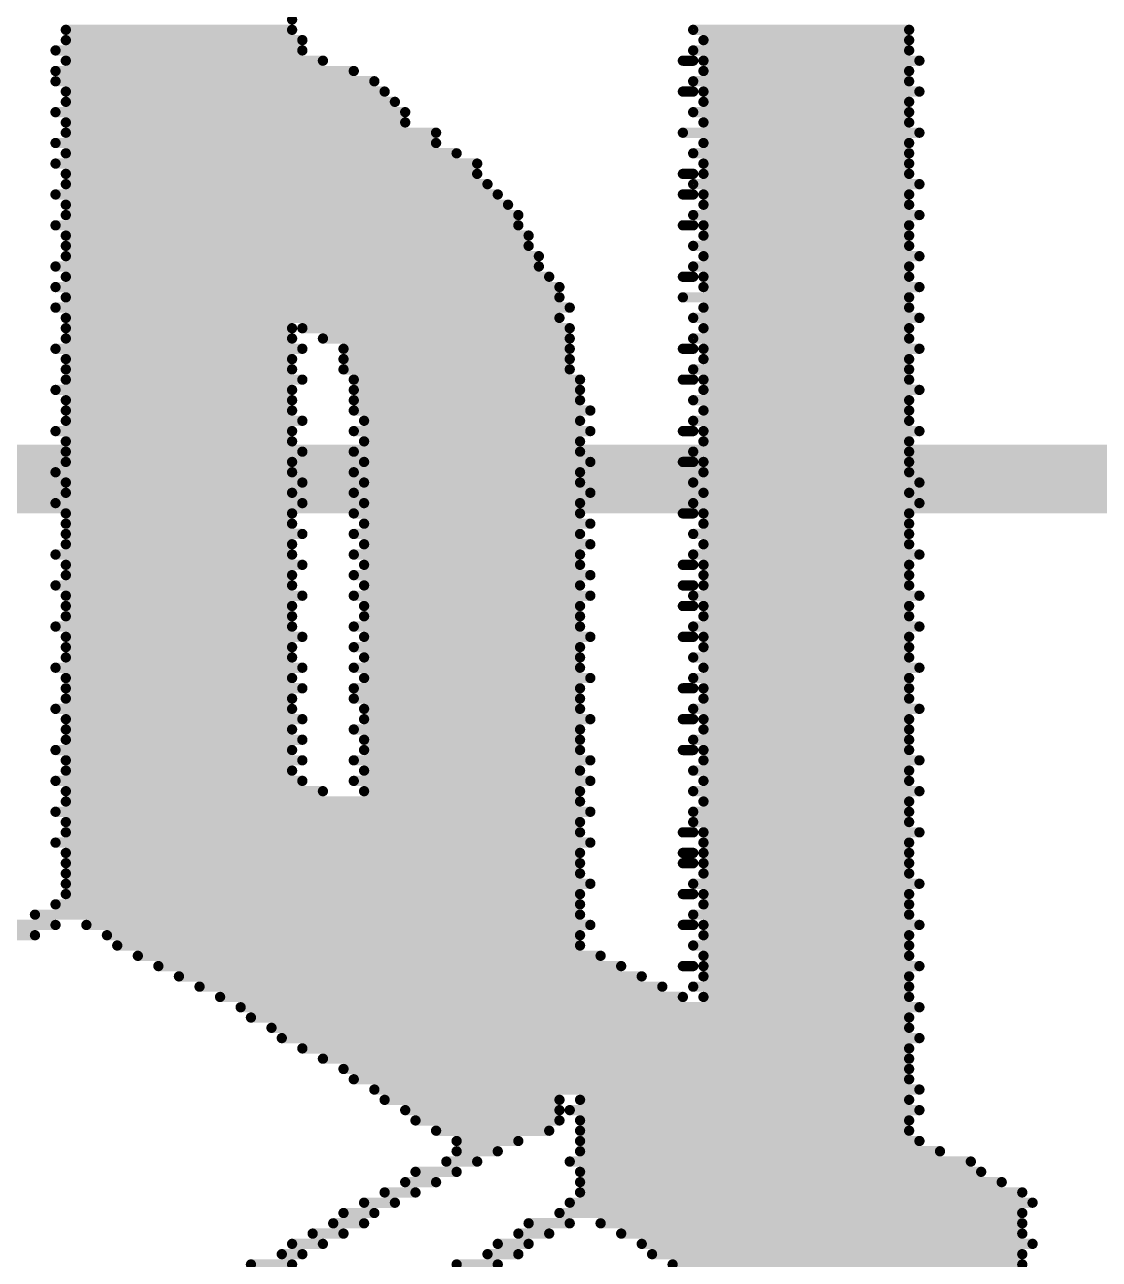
# Model space of a CAD drawing. Header units: millimetres. Extents: x 84.4 to 173.9, y 144 to 177.
# Drawn here: x 143.881 to 147.862, y 156.127 to 160.699 of the extents above; entities that cross this region are included whole.
import ezdxf

# ---------------------------------------------------------------- set-up
doc = ezdxf.new("R2010")
doc.units = ezdxf.units.MM
doc.layers.add('BottomLayer', color=5, linetype='Continuous')
doc.layers.add('BottomOverlay', color=54, linetype='Continuous')

msp = doc.modelspace()

# ---------------------------------------------------------------- linework, layer by layer
at = {"layer": 'BottomLayer', "const_width": 0.254}
msp.add_lwpolyline([(141.3538, 159.0162), (150.828, 159.0162)], dxfattribs=at)
at = {"layer": 'BottomOverlay', "const_width": 0.0191}
for points in [[(144.8622, 160.718, 1), (144.8812, 160.718, 1)], [(144.024, 160.6799, 1), (144.043, 160.6799, 1)], [(144.024, 160.6418, 1), (144.043, 160.6418, 1)], [(144.8622, 160.6799, 1), (144.8812, 160.6799, 1)], [(144.9003, 160.6418, 1), (144.9193, 160.6418, 1)], [(146.3481, 160.6799, 1), (146.3671, 160.6799, 1)], [(146.3862, 160.6418, 1), (146.4052, 160.6418, 1)], [(147.1482, 160.6799, 1), (147.1672, 160.6799, 1)], [(147.1482, 160.6418, 1), (147.1672, 160.6418, 1)], [(143.9859, 160.6037, 1), (144.0049, 160.6037, 1)], [(144.9003, 160.6037, 1), (144.9193, 160.6037, 1)], [(146.3481, 160.6037, 1), (146.3671, 160.6037, 1)], [(147.1482, 160.6037, 1), (147.1672, 160.6037, 1)], [(144.024, 160.5656, 1), (144.043, 160.5656, 1)], [(144.9765, 160.5656, 1), (144.9955, 160.5656, 1)], [(146.31, 160.5656, 1), (146.329, 160.5656, 1)], [(146.3481, 160.5656, 1), (146.3671, 160.5656, 1)], [(146.3862, 160.5656, 1), (146.4052, 160.5656, 1)], [(147.1863, 160.5656, 1), (147.2053, 160.5656, 1)], [(143.9859, 160.5275, 1), (144.0049, 160.5275, 1)], [(145.0908, 160.5275, 1), (145.1098, 160.5275, 1)], [(146.3862, 160.5275, 1), (146.4052, 160.5275, 1)], [(147.1482, 160.5275, 1), (147.1672, 160.5275, 1)], [(143.9859, 160.4894, 1), (144.0049, 160.4894, 1)], [(145.167, 160.4894, 1), (145.186, 160.4894, 1)], [(146.3481, 160.4894, 1), (146.3671, 160.4894, 1)], [(147.1482, 160.4894, 1), (147.1672, 160.4894, 1)], [(144.024, 160.4513, 1), (144.043, 160.4513, 1)], [(144.024, 160.4132, 1), (144.043, 160.4132, 1)], [(145.2051, 160.4513, 1), (145.2241, 160.4513, 1)], [(145.2432, 160.4132, 1), (145.2622, 160.4132, 1)], [(146.31, 160.4513, 1), (146.329, 160.4513, 1)], [(146.3481, 160.4513, 1), (146.3671, 160.4513, 1)], [(146.3862, 160.4513, 1), (146.4052, 160.4513, 1)], [(146.3862, 160.4132, 1), (146.4052, 160.4132, 1)], [(147.1482, 160.4132, 1), (147.1672, 160.4132, 1)], [(147.1863, 160.4513, 1), (147.2053, 160.4513, 1)], [(143.9859, 160.3751, 1), (144.0049, 160.3751, 1)], [(145.2813, 160.3751, 1), (145.3003, 160.3751, 1)], [(146.3481, 160.3751, 1), (146.3671, 160.3751, 1)], [(147.1482, 160.3751, 1), (147.1672, 160.3751, 1)], [(144.024, 160.337, 1), (144.043, 160.337, 1)], [(145.2813, 160.337, 1), (145.3003, 160.337, 1)], [(146.3862, 160.337, 1), (146.4052, 160.337, 1)], [(147.1482, 160.337, 1), (147.1672, 160.337, 1)], [(144.024, 160.2989, 1), (144.043, 160.2989, 1)], [(145.3956, 160.2989, 1), (145.4146, 160.2989, 1)], [(146.31, 160.2989, 1), (146.329, 160.2989, 1)], [(147.1863, 160.2989, 1), (147.2053, 160.2989, 1)], [(143.9859, 160.2608, 1), (144.0049, 160.2608, 1)], [(145.3956, 160.2608, 1), (145.4146, 160.2608, 1)], [(146.3862, 160.2608, 1), (146.4052, 160.2608, 1)], [(147.1482, 160.2608, 1), (147.1672, 160.2608, 1)], [(143.9859, 160.1846, 1), (144.0049, 160.1846, 1)], [(144.024, 160.2227, 1), (144.043, 160.2227, 1)], [(145.4718, 160.2227, 1), (145.4908, 160.2227, 1)], [(145.548, 160.1846, 1), (145.567, 160.1846, 1)], [(146.3481, 160.2227, 1), (146.3671, 160.2227, 1)], [(146.3862, 160.1846, 1), (146.4052, 160.1846, 1)], [(147.1482, 160.2227, 1), (147.1672, 160.2227, 1)], [(147.1482, 160.1846, 1), (147.1672, 160.1846, 1)], [(144.024, 160.1465, 1), (144.043, 160.1465, 1)], [(145.548, 160.1465, 1), (145.567, 160.1465, 1)], [(146.31, 160.1465, 1), (146.329, 160.1465, 1)], [(146.3481, 160.1465, 1), (146.3671, 160.1465, 1)], [(146.3862, 160.1465, 1), (146.4052, 160.1465, 1)], [(147.1482, 160.1465, 1), (147.1672, 160.1465, 1)], [(144.024, 160.1084, 1), (144.043, 160.1084, 1)], [(145.5861, 160.1084, 1), (145.6051, 160.1084, 1)], [(146.3481, 160.1084, 1), (146.3671, 160.1084, 1)], [(147.1863, 160.1084, 1), (147.2053, 160.1084, 1)], [(143.9859, 160.0703, 1), (144.0049, 160.0703, 1)], [(145.6242, 160.0703, 1), (145.6432, 160.0703, 1)], [(146.31, 160.0703, 1), (146.329, 160.0703, 1)], [(146.3481, 160.0703, 1), (146.3671, 160.0703, 1)], [(146.3862, 160.0703, 1), (146.4052, 160.0703, 1)], [(147.1482, 160.0703, 1), (147.1672, 160.0703, 1)], [(144.024, 160.0322, 1), (144.043, 160.0322, 1)], [(145.6623, 160.0322, 1), (145.6813, 160.0322, 1)], [(146.3862, 160.0322, 1), (146.4052, 160.0322, 1)], [(147.1482, 160.0322, 1), (147.1672, 160.0322, 1)], [(143.9859, 159.956, 1), (144.0049, 159.956, 1)], [(144.024, 159.9941, 1), (144.043, 159.9941, 1)], [(145.7004, 159.9941, 1), (145.7194, 159.9941, 1)], [(145.7004, 159.956, 1), (145.7194, 159.956, 1)], [(146.31, 159.956, 1), (146.329, 159.956, 1)], [(146.3481, 159.9941, 1), (146.3671, 159.9941, 1)], [(146.3481, 159.956, 1), (146.3671, 159.956, 1)], [(146.3862, 159.956, 1), (146.4052, 159.956, 1)], [(147.1482, 159.956, 1), (147.1672, 159.956, 1)], [(147.1863, 159.9941, 1), (147.2053, 159.9941, 1)], [(144.024, 159.9179, 1), (144.043, 159.9179, 1)], [(145.7385, 159.9179, 1), (145.7575, 159.9179, 1)], [(146.3862, 159.9179, 1), (146.4052, 159.9179, 1)], [(147.1482, 159.9179, 1), (147.1672, 159.9179, 1)], [(144.024, 159.8798, 1), (144.043, 159.8798, 1)], [(145.7385, 159.8798, 1), (145.7575, 159.8798, 1)], [(146.3481, 159.8798, 1), (146.3671, 159.8798, 1)], [(147.1482, 159.8798, 1), (147.1672, 159.8798, 1)], [(144.024, 159.8417, 1), (144.043, 159.8417, 1)], [(145.7766, 159.8417, 1), (145.7956, 159.8417, 1)], [(146.3862, 159.8417, 1), (146.4052, 159.8417, 1)], [(147.1863, 159.8417, 1), (147.2053, 159.8417, 1)], [(143.9859, 159.8036, 1), (144.0049, 159.8036, 1)], [(145.7766, 159.8036, 1), (145.7956, 159.8036, 1)], [(146.3481, 159.8036, 1), (146.3671, 159.8036, 1)], [(147.1482, 159.8036, 1), (147.1672, 159.8036, 1)], [(143.9859, 159.7274, 1), (144.0049, 159.7274, 1)], [(144.024, 159.7655, 1), (144.043, 159.7655, 1)], [(145.8147, 159.7655, 1), (145.8337, 159.7655, 1)], [(145.8528, 159.7274, 1), (145.8718, 159.7274, 1)], [(146.31, 159.7655, 1), (146.329, 159.7655, 1)], [(146.3481, 159.7655, 1), (146.3671, 159.7655, 1)], [(146.3862, 159.7655, 1), (146.4052, 159.7655, 1)], [(146.3862, 159.7274, 1), (146.4052, 159.7274, 1)], [(147.1482, 159.7655, 1), (147.1672, 159.7655, 1)], [(147.1863, 159.7274, 1), (147.2053, 159.7274, 1)], [(144.024, 159.6893, 1), (144.043, 159.6893, 1)], [(145.8528, 159.6893, 1), (145.8718, 159.6893, 1)], [(146.31, 159.6893, 1), (146.329, 159.6893, 1)], [(147.1482, 159.6893, 1), (147.1672, 159.6893, 1)], [(143.9859, 159.6512, 1), (144.0049, 159.6512, 1)], [(145.8909, 159.6512, 1), (145.9099, 159.6512, 1)], [(146.3862, 159.6512, 1), (146.4052, 159.6512, 1)], [(147.1482, 159.6512, 1), (147.1672, 159.6512, 1)], [(144.024, 159.6131, 1), (144.043, 159.6131, 1)], [(145.8528, 159.6131, 1), (145.8718, 159.6131, 1)], [(146.3481, 159.6131, 1), (146.3671, 159.6131, 1)], [(147.1863, 159.6131, 1), (147.2053, 159.6131, 1)], [(144.024, 159.575, 1), (144.043, 159.575, 1)], [(144.8622, 159.575, 1), (144.8812, 159.575, 1)], [(144.9003, 159.575, 1), (144.9193, 159.575, 1)], [(145.8909, 159.575, 1), (145.9099, 159.575, 1)], [(146.3862, 159.575, 1), (146.4052, 159.575, 1)], [(147.1482, 159.575, 1), (147.1672, 159.575, 1)], [(143.9859, 159.4988, 1), (144.0049, 159.4988, 1)], [(144.024, 159.5369, 1), (144.043, 159.5369, 1)], [(144.8622, 159.5369, 1), (144.8812, 159.5369, 1)], [(144.9003, 159.4988, 1), (144.9193, 159.4988, 1)], [(144.9765, 159.5369, 1), (144.9955, 159.5369, 1)], [(145.0527, 159.4988, 1), (145.0717, 159.4988, 1)], [(145.8909, 159.5369, 1), (145.9099, 159.5369, 1)], [(145.8909, 159.4988, 1), (145.9099, 159.4988, 1)], [(146.31, 159.4988, 1), (146.329, 159.4988, 1)], [(146.3481, 159.5369, 1), (146.3671, 159.5369, 1)], [(146.3481, 159.4988, 1), (146.3671, 159.4988, 1)], [(146.3862, 159.4988, 1), (146.4052, 159.4988, 1)], [(147.1482, 159.5369, 1), (147.1672, 159.5369, 1)], [(147.1863, 159.4988, 1), (147.2053, 159.4988, 1)], [(144.024, 159.4607, 1), (144.043, 159.4607, 1)], [(144.8622, 159.4607, 1), (144.8812, 159.4607, 1)], [(145.0527, 159.4607, 1), (145.0717, 159.4607, 1)], [(145.8909, 159.4607, 1), (145.9099, 159.4607, 1)], [(146.3862, 159.4607, 1), (146.4052, 159.4607, 1)], [(147.1482, 159.4607, 1), (147.1672, 159.4607, 1)], [(144.024, 159.4226, 1), (144.043, 159.4226, 1)], [(144.8622, 159.4226, 1), (144.8812, 159.4226, 1)], [(145.0527, 159.4226, 1), (145.0717, 159.4226, 1)], [(145.8909, 159.4226, 1), (145.9099, 159.4226, 1)], [(146.3481, 159.4226, 1), (146.3671, 159.4226, 1)], [(147.1482, 159.4226, 1), (147.1672, 159.4226, 1)], [(144.024, 159.3845, 1), (144.043, 159.3845, 1)], [(144.9003, 159.3845, 1), (144.9193, 159.3845, 1)], [(145.0908, 159.3845, 1), (145.1098, 159.3845, 1)], [(145.929, 159.3845, 1), (145.948, 159.3845, 1)], [(146.31, 159.3845, 1), (146.329, 159.3845, 1)], [(146.3481, 159.3845, 1), (146.3671, 159.3845, 1)], [(146.3862, 159.3845, 1), (146.4052, 159.3845, 1)], [(147.1482, 159.3845, 1), (147.1672, 159.3845, 1)], [(143.9859, 159.3464, 1), (144.0049, 159.3464, 1)], [(144.8622, 159.3464, 1), (144.8812, 159.3464, 1)], [(145.0908, 159.3464, 1), (145.1098, 159.3464, 1)], [(145.929, 159.3464, 1), (145.948, 159.3464, 1)], [(146.3862, 159.3464, 1), (146.4052, 159.3464, 1)], [(147.1863, 159.3464, 1), (147.2053, 159.3464, 1)], [(144.024, 159.3083, 1), (144.043, 159.3083, 1)], [(144.024, 159.2702, 1), (144.043, 159.2702, 1)], [(144.8622, 159.3083, 1), (144.8812, 159.3083, 1)], [(144.8622, 159.2702, 1), (144.8812, 159.2702, 1)], [(145.0908, 159.3083, 1), (145.1098, 159.3083, 1)], [(145.0908, 159.2702, 1), (145.1098, 159.2702, 1)], [(145.929, 159.3083, 1), (145.948, 159.3083, 1)], [(145.9671, 159.2702, 1), (145.9861, 159.2702, 1)], [(146.3481, 159.3083, 1), (146.3671, 159.3083, 1)], [(146.3862, 159.2702, 1), (146.4052, 159.2702, 1)], [(147.1482, 159.3083, 1), (147.1672, 159.3083, 1)], [(147.1482, 159.2702, 1), (147.1672, 159.2702, 1)], [(144.024, 159.2321, 1), (144.043, 159.2321, 1)], [(144.9003, 159.2321, 1), (144.9193, 159.2321, 1)], [(145.1289, 159.2321, 1), (145.1479, 159.2321, 1)], [(145.929, 159.2321, 1), (145.948, 159.2321, 1)], [(146.3481, 159.2321, 1), (146.3671, 159.2321, 1)], [(147.1482, 159.2321, 1), (147.1672, 159.2321, 1)], [(143.9859, 159.194, 1), (144.0049, 159.194, 1)], [(144.8622, 159.194, 1), (144.8812, 159.194, 1)], [(145.0908, 159.194, 1), (145.1098, 159.194, 1)], [(145.9671, 159.194, 1), (145.9861, 159.194, 1)], [(146.31, 159.194, 1), (146.329, 159.194, 1)], [(146.3481, 159.194, 1), (146.3671, 159.194, 1)], [(146.3862, 159.194, 1), (146.4052, 159.194, 1)], [(147.1863, 159.194, 1), (147.2053, 159.194, 1)], [(144.024, 159.1559, 1), (144.043, 159.1559, 1)], [(144.8622, 159.1559, 1), (144.8812, 159.1559, 1)], [(145.1289, 159.1559, 1), (145.1479, 159.1559, 1)], [(145.929, 159.1559, 1), (145.948, 159.1559, 1)], [(146.3862, 159.1559, 1), (146.4052, 159.1559, 1)], [(147.1482, 159.1559, 1), (147.1672, 159.1559, 1)], [(144.024, 159.1178, 1), (144.043, 159.1178, 1)], [(144.9003, 159.1178, 1), (144.9193, 159.1178, 1)], [(145.0908, 159.1178, 1), (145.1098, 159.1178, 1)], [(145.929, 159.1178, 1), (145.948, 159.1178, 1)], [(146.3481, 159.1178, 1), (146.3671, 159.1178, 1)], [(147.1482, 159.1178, 1), (147.1672, 159.1178, 1)], [(143.9859, 159.0416, 1), (144.0049, 159.0416, 1)], [(144.024, 159.0797, 1), (144.043, 159.0797, 1)], [(144.8622, 159.0797, 1), (144.8812, 159.0797, 1)], [(144.8622, 159.0416, 1), (144.8812, 159.0416, 1)], [(145.0908, 159.0416, 1), (145.1098, 159.0416, 1)], [(145.1289, 159.0797, 1), (145.1479, 159.0797, 1)], [(145.929, 159.0416, 1), (145.948, 159.0416, 1)], [(145.9671, 159.0797, 1), (145.9861, 159.0797, 1)], [(146.31, 159.0797, 1), (146.329, 159.0797, 1)], [(146.3481, 159.0797, 1), (146.3671, 159.0797, 1)], [(146.3862, 159.0797, 1), (146.4052, 159.0797, 1)], [(146.3862, 159.0416, 1), (146.4052, 159.0416, 1)], [(147.1482, 159.0797, 1), (147.1672, 159.0797, 1)], [(147.1482, 159.0416, 1), (147.1672, 159.0416, 1)], [(144.024, 159.0035, 1), (144.043, 159.0035, 1)], [(144.9003, 159.0035, 1), (144.9193, 159.0035, 1)], [(145.1289, 159.0035, 1), (145.1479, 159.0035, 1)], [(145.929, 159.0035, 1), (145.948, 159.0035, 1)], [(146.3481, 159.0035, 1), (146.3671, 159.0035, 1)], [(147.1863, 159.0035, 1), (147.2053, 159.0035, 1)], [(144.024, 158.9654, 1), (144.043, 158.9654, 1)], [(144.8622, 158.9654, 1), (144.8812, 158.9654, 1)], [(145.0908, 158.9654, 1), (145.1098, 158.9654, 1)], [(145.9671, 158.9654, 1), (145.9861, 158.9654, 1)], [(146.3862, 158.9654, 1), (146.4052, 158.9654, 1)], [(147.1482, 158.9654, 1), (147.1672, 158.9654, 1)], [(143.9859, 158.9273, 1), (144.0049, 158.9273, 1)], [(144.9003, 158.9273, 1), (144.9193, 158.9273, 1)], [(145.1289, 158.9273, 1), (145.1479, 158.9273, 1)], [(145.929, 158.9273, 1), (145.948, 158.9273, 1)], [(146.3481, 158.9273, 1), (146.3671, 158.9273, 1)], [(147.1863, 158.9273, 1), (147.2053, 158.9273, 1)], [(144.024, 158.8892, 1), (144.043, 158.8892, 1)], [(144.8622, 158.8892, 1), (144.8812, 158.8892, 1)], [(145.0908, 158.8892, 1), (145.1098, 158.8892, 1)], [(145.929, 158.8892, 1), (145.948, 158.8892, 1)], [(146.31, 158.8892, 1), (146.329, 158.8892, 1)], [(146.3481, 158.8892, 1), (146.3671, 158.8892, 1)], [(146.3862, 158.8892, 1), (146.4052, 158.8892, 1)], [(147.1482, 158.8892, 1), (147.1672, 158.8892, 1)], [(144.024, 158.8511, 1), (144.043, 158.8511, 1)], [(144.024, 158.813, 1), (144.043, 158.813, 1)], [(144.8622, 158.8511, 1), (144.8812, 158.8511, 1)], [(144.9003, 158.813, 1), (144.9193, 158.813, 1)], [(145.0908, 158.813, 1), (145.1098, 158.813, 1)], [(145.1289, 158.8511, 1), (145.1479, 158.8511, 1)], [(145.929, 158.813, 1), (145.948, 158.813, 1)], [(145.9671, 158.8511, 1), (145.9861, 158.8511, 1)], [(146.3481, 158.813, 1), (146.3671, 158.813, 1)], [(146.3862, 158.8511, 1), (146.4052, 158.8511, 1)], [(147.1482, 158.8511, 1), (147.1672, 158.8511, 1)], [(147.1482, 158.813, 1), (147.1672, 158.813, 1)], [(144.024, 158.7749, 1), (144.043, 158.7749, 1)], [(144.8622, 158.7749, 1), (144.8812, 158.7749, 1)], [(145.1289, 158.7749, 1), (145.1479, 158.7749, 1)], [(145.9671, 158.7749, 1), (145.9861, 158.7749, 1)], [(146.3862, 158.7749, 1), (146.4052, 158.7749, 1)], [(147.1482, 158.7749, 1), (147.1672, 158.7749, 1)], [(143.9859, 158.7368, 1), (144.0049, 158.7368, 1)], [(144.8622, 158.7368, 1), (144.8812, 158.7368, 1)], [(145.0908, 158.7368, 1), (145.1098, 158.7368, 1)], [(145.929, 158.7368, 1), (145.948, 158.7368, 1)], [(146.3481, 158.7368, 1), (146.3671, 158.7368, 1)], [(147.1863, 158.7368, 1), (147.2053, 158.7368, 1)], [(144.024, 158.6987, 1), (144.043, 158.6987, 1)], [(144.9003, 158.6987, 1), (144.9193, 158.6987, 1)], [(145.1289, 158.6987, 1), (145.1479, 158.6987, 1)], [(145.929, 158.6987, 1), (145.948, 158.6987, 1)], [(146.31, 158.6987, 1), (146.329, 158.6987, 1)], [(146.3481, 158.6987, 1), (146.3671, 158.6987, 1)], [(146.3862, 158.6987, 1), (146.4052, 158.6987, 1)], [(147.1482, 158.6987, 1), (147.1672, 158.6987, 1)], [(144.024, 158.6606, 1), (144.043, 158.6606, 1)], [(144.8622, 158.6606, 1), (144.8812, 158.6606, 1)], [(145.0908, 158.6606, 1), (145.1098, 158.6606, 1)], [(145.9671, 158.6606, 1), (145.9861, 158.6606, 1)], [(146.3862, 158.6606, 1), (146.4052, 158.6606, 1)], [(147.1482, 158.6606, 1), (147.1672, 158.6606, 1)], [(143.9859, 158.6225, 1), (144.0049, 158.6225, 1)], [(144.024, 158.5844, 1), (144.043, 158.5844, 1)], [(144.8622, 158.6225, 1), (144.8812, 158.6225, 1)], [(144.9003, 158.5844, 1), (144.9193, 158.5844, 1)], [(145.0908, 158.5844, 1), (145.1098, 158.5844, 1)], [(145.1289, 158.6225, 1), (145.1479, 158.6225, 1)], [(145.929, 158.6225, 1), (145.948, 158.6225, 1)], [(145.9671, 158.5844, 1), (145.9861, 158.5844, 1)], [(146.31, 158.6225, 1), (146.329, 158.6225, 1)], [(146.3481, 158.6225, 1), (146.3671, 158.6225, 1)], [(146.3481, 158.5844, 1), (146.3671, 158.5844, 1)], [(146.3862, 158.6225, 1), (146.4052, 158.6225, 1)], [(147.1482, 158.6225, 1), (147.1672, 158.6225, 1)], [(147.1863, 158.5844, 1), (147.2053, 158.5844, 1)], [(144.024, 158.5463, 1), (144.043, 158.5463, 1)], [(144.8622, 158.5463, 1), (144.8812, 158.5463, 1)], [(145.1289, 158.5463, 1), (145.1479, 158.5463, 1)], [(145.929, 158.5463, 1), (145.948, 158.5463, 1)], [(146.31, 158.5463, 1), (146.329, 158.5463, 1)], [(146.3481, 158.5463, 1), (146.3671, 158.5463, 1)], [(146.3862, 158.5463, 1), (146.4052, 158.5463, 1)], [(147.1482, 158.5463, 1), (147.1672, 158.5463, 1)], [(144.024, 158.5082, 1), (144.043, 158.5082, 1)], [(144.8622, 158.5082, 1), (144.8812, 158.5082, 1)], [(145.1289, 158.5082, 1), (145.1479, 158.5082, 1)], [(145.929, 158.5082, 1), (145.948, 158.5082, 1)], [(146.3862, 158.5082, 1), (146.4052, 158.5082, 1)], [(147.1482, 158.5082, 1), (147.1672, 158.5082, 1)], [(143.9859, 158.4701, 1), (144.0049, 158.4701, 1)], [(144.8622, 158.4701, 1), (144.8812, 158.4701, 1)], [(145.0908, 158.4701, 1), (145.1098, 158.4701, 1)], [(145.929, 158.4701, 1), (145.948, 158.4701, 1)], [(146.3481, 158.4701, 1), (146.3671, 158.4701, 1)], [(147.1863, 158.4701, 1), (147.2053, 158.4701, 1)], [(144.024, 158.432, 1), (144.043, 158.432, 1)], [(144.9003, 158.432, 1), (144.9193, 158.432, 1)], [(145.1289, 158.432, 1), (145.1479, 158.432, 1)], [(145.9671, 158.432, 1), (145.9861, 158.432, 1)], [(146.31, 158.432, 1), (146.329, 158.432, 1)], [(146.3481, 158.432, 1), (146.3671, 158.432, 1)], [(146.3862, 158.432, 1), (146.4052, 158.432, 1)], [(147.1482, 158.432, 1), (147.1672, 158.432, 1)], [(144.024, 158.3939, 1), (144.043, 158.3939, 1)], [(144.024, 158.3558, 1), (144.043, 158.3558, 1)], [(144.8622, 158.3939, 1), (144.8812, 158.3939, 1)], [(144.8622, 158.3558, 1), (144.8812, 158.3558, 1)], [(145.0908, 158.3939, 1), (145.1098, 158.3939, 1)], [(145.1289, 158.3558, 1), (145.1479, 158.3558, 1)], [(145.929, 158.3939, 1), (145.948, 158.3939, 1)], [(145.929, 158.3558, 1), (145.948, 158.3558, 1)], [(146.3481, 158.3558, 1), (146.3671, 158.3558, 1)], [(146.3862, 158.3939, 1), (146.4052, 158.3939, 1)], [(147.1482, 158.3939, 1), (147.1672, 158.3939, 1)], [(147.1482, 158.3558, 1), (147.1672, 158.3558, 1)], [(143.9859, 158.3177, 1), (144.0049, 158.3177, 1)], [(144.9003, 158.3177, 1), (144.9193, 158.3177, 1)], [(145.0908, 158.3177, 1), (145.1098, 158.3177, 1)], [(145.929, 158.3177, 1), (145.948, 158.3177, 1)], [(146.3862, 158.3177, 1), (146.4052, 158.3177, 1)], [(147.1863, 158.3177, 1), (147.2053, 158.3177, 1)], [(144.024, 158.2796, 1), (144.043, 158.2796, 1)], [(144.8622, 158.2796, 1), (144.8812, 158.2796, 1)], [(145.1289, 158.2796, 1), (145.1479, 158.2796, 1)], [(145.9671, 158.2796, 1), (145.9861, 158.2796, 1)], [(146.3481, 158.2796, 1), (146.3671, 158.2796, 1)], [(147.1482, 158.2796, 1), (147.1672, 158.2796, 1)], [(144.024, 158.2415, 1), (144.043, 158.2415, 1)], [(144.9003, 158.2415, 1), (144.9193, 158.2415, 1)], [(145.0908, 158.2415, 1), (145.1098, 158.2415, 1)], [(145.929, 158.2415, 1), (145.948, 158.2415, 1)], [(146.31, 158.2415, 1), (146.329, 158.2415, 1)], [(146.3481, 158.2415, 1), (146.3671, 158.2415, 1)], [(146.3862, 158.2415, 1), (146.4052, 158.2415, 1)], [(147.1482, 158.2415, 1), (147.1672, 158.2415, 1)], [(144.024, 158.2034, 1), (144.043, 158.2034, 1)], [(144.8622, 158.2034, 1), (144.8812, 158.2034, 1)], [(145.0908, 158.2034, 1), (145.1098, 158.2034, 1)], [(145.929, 158.2034, 1), (145.948, 158.2034, 1)], [(146.3862, 158.2034, 1), (146.4052, 158.2034, 1)], [(147.1482, 158.2034, 1), (147.1672, 158.2034, 1)], [(143.9859, 158.1653, 1), (144.0049, 158.1653, 1)], [(144.024, 158.1272, 1), (144.043, 158.1272, 1)], [(144.8622, 158.1653, 1), (144.8812, 158.1653, 1)], [(144.9003, 158.1272, 1), (144.9193, 158.1272, 1)], [(145.1289, 158.1653, 1), (145.1479, 158.1653, 1)], [(145.1289, 158.1272, 1), (145.1479, 158.1272, 1)], [(145.929, 158.1653, 1), (145.948, 158.1653, 1)], [(145.9671, 158.1272, 1), (145.9861, 158.1272, 1)], [(146.31, 158.1272, 1), (146.329, 158.1272, 1)], [(146.3481, 158.1653, 1), (146.3671, 158.1653, 1)], [(146.3481, 158.1272, 1), (146.3671, 158.1272, 1)], [(146.3862, 158.1272, 1), (146.4052, 158.1272, 1)], [(147.1482, 158.1272, 1), (147.1672, 158.1272, 1)], [(147.1863, 158.1653, 1), (147.2053, 158.1653, 1)], [(144.024, 158.0891, 1), (144.043, 158.0891, 1)], [(144.8622, 158.0891, 1), (144.8812, 158.0891, 1)], [(145.0908, 158.0891, 1), (145.1098, 158.0891, 1)], [(145.929, 158.0891, 1), (145.948, 158.0891, 1)], [(146.3862, 158.0891, 1), (146.4052, 158.0891, 1)], [(147.1482, 158.0891, 1), (147.1672, 158.0891, 1)], [(144.024, 158.051, 1), (144.043, 158.051, 1)], [(144.9003, 158.051, 1), (144.9193, 158.051, 1)], [(145.1289, 158.051, 1), (145.1479, 158.051, 1)], [(145.929, 158.051, 1), (145.948, 158.051, 1)], [(146.3481, 158.051, 1), (146.3671, 158.051, 1)], [(147.1482, 158.051, 1), (147.1672, 158.051, 1)], [(143.9859, 158.0129, 1), (144.0049, 158.0129, 1)], [(144.8622, 158.0129, 1), (144.8812, 158.0129, 1)], [(145.1289, 158.0129, 1), (145.1479, 158.0129, 1)], [(145.929, 158.0129, 1), (145.948, 158.0129, 1)], [(146.31, 158.0129, 1), (146.329, 158.0129, 1)], [(146.3481, 158.0129, 1), (146.3671, 158.0129, 1)], [(146.3862, 158.0129, 1), (146.4052, 158.0129, 1)], [(147.1482, 158.0129, 1), (147.1672, 158.0129, 1)], [(144.024, 157.9748, 1), (144.043, 157.9748, 1)], [(144.9003, 157.9748, 1), (144.9193, 157.9748, 1)], [(145.0908, 157.9748, 1), (145.1098, 157.9748, 1)], [(145.9671, 157.9748, 1), (145.9861, 157.9748, 1)], [(146.3862, 157.9748, 1), (146.4052, 157.9748, 1)], [(147.1863, 157.9748, 1), (147.2053, 157.9748, 1)], [(143.9859, 157.8986, 1), (144.0049, 157.8986, 1)], [(144.024, 157.9367, 1), (144.043, 157.9367, 1)], [(144.8622, 157.9367, 1), (144.8812, 157.9367, 1)], [(144.9003, 157.8986, 1), (144.9193, 157.8986, 1)], [(145.0908, 157.8986, 1), (145.1098, 157.8986, 1)], [(145.1289, 157.9367, 1), (145.1479, 157.9367, 1)], [(145.929, 157.9367, 1), (145.948, 157.9367, 1)], [(145.9671, 157.8986, 1), (145.9861, 157.8986, 1)], [(146.3481, 157.9367, 1), (146.3671, 157.9367, 1)], [(146.3862, 157.8986, 1), (146.4052, 157.8986, 1)], [(147.1482, 157.9367, 1), (147.1672, 157.9367, 1)], [(147.1482, 157.8986, 1), (147.1672, 157.8986, 1)], [(144.024, 157.8605, 1), (144.043, 157.8605, 1)], [(144.9765, 157.8605, 1), (144.9955, 157.8605, 1)], [(145.1289, 157.8605, 1), (145.1479, 157.8605, 1)], [(145.929, 157.8605, 1), (145.948, 157.8605, 1)], [(146.3481, 157.8605, 1), (146.3671, 157.8605, 1)], [(147.1863, 157.8605, 1), (147.2053, 157.8605, 1)], [(144.024, 157.8224, 1), (144.043, 157.8224, 1)], [(145.929, 157.8224, 1), (145.948, 157.8224, 1)], [(146.3862, 157.8224, 1), (146.4052, 157.8224, 1)], [(147.1482, 157.8224, 1), (147.1672, 157.8224, 1)], [(143.9859, 157.7843, 1), (144.0049, 157.7843, 1)], [(145.9671, 157.7843, 1), (145.9861, 157.7843, 1)], [(146.3481, 157.7843, 1), (146.3671, 157.7843, 1)], [(147.1482, 157.7843, 1), (147.1672, 157.7843, 1)], [(144.024, 157.7462, 1), (144.043, 157.7462, 1)], [(145.929, 157.7462, 1), (145.948, 157.7462, 1)], [(146.3481, 157.7462, 1), (146.3671, 157.7462, 1)], [(147.1482, 157.7462, 1), (147.1672, 157.7462, 1)], [(143.9859, 157.67, 1), (144.0049, 157.67, 1)], [(144.024, 157.7081, 1), (144.043, 157.7081, 1)], [(145.929, 157.7081, 1), (145.948, 157.7081, 1)], [(145.9671, 157.67, 1), (145.9861, 157.67, 1)], [(146.31, 157.7081, 1), (146.329, 157.7081, 1)], [(146.3481, 157.7081, 1), (146.3671, 157.7081, 1)], [(146.3862, 157.7081, 1), (146.4052, 157.7081, 1)], [(146.3862, 157.67, 1), (146.4052, 157.67, 1)], [(147.1482, 157.67, 1), (147.1672, 157.67, 1)], [(147.1863, 157.7081, 1), (147.2053, 157.7081, 1)], [(144.024, 157.6319, 1), (144.043, 157.6319, 1)], [(145.929, 157.6319, 1), (145.948, 157.6319, 1)], [(146.31, 157.6319, 1), (146.329, 157.6319, 1)], [(146.3481, 157.6319, 1), (146.3671, 157.6319, 1)], [(146.3862, 157.6319, 1), (146.4052, 157.6319, 1)], [(147.1482, 157.6319, 1), (147.1672, 157.6319, 1)], [(144.024, 157.5938, 1), (144.043, 157.5938, 1)], [(145.929, 157.5938, 1), (145.948, 157.5938, 1)], [(146.31, 157.5938, 1), (146.329, 157.5938, 1)], [(146.3481, 157.5938, 1), (146.3671, 157.5938, 1)], [(146.3862, 157.5938, 1), (146.4052, 157.5938, 1)], [(147.1482, 157.5938, 1), (147.1672, 157.5938, 1)], [(144.024, 157.5557, 1), (144.043, 157.5557, 1)], [(145.929, 157.5557, 1), (145.948, 157.5557, 1)], [(146.3862, 157.5557, 1), (146.4052, 157.5557, 1)], [(147.1482, 157.5557, 1), (147.1672, 157.5557, 1)], [(144.024, 157.5176, 1), (144.043, 157.5176, 1)], [(145.9671, 157.5176, 1), (145.9861, 157.5176, 1)], [(146.3481, 157.5176, 1), (146.3671, 157.5176, 1)], [(147.1863, 157.5176, 1), (147.2053, 157.5176, 1)], [(143.9859, 157.4414, 1), (144.0049, 157.4414, 1)], [(144.024, 157.4795, 1), (144.043, 157.4795, 1)], [(145.929, 157.4795, 1), (145.948, 157.4795, 1)], [(145.929, 157.4414, 1), (145.948, 157.4414, 1)], [(146.31, 157.4795, 1), (146.329, 157.4795, 1)], [(146.3481, 157.4795, 1), (146.3671, 157.4795, 1)], [(146.3862, 157.4795, 1), (146.4052, 157.4795, 1)], [(146.3862, 157.4414, 1), (146.4052, 157.4414, 1)], [(147.1482, 157.4795, 1), (147.1672, 157.4795, 1)], [(147.1482, 157.4414, 1), (147.1672, 157.4414, 1)], [(143.9097, 157.4033, 1), (143.9287, 157.4033, 1)], [(145.929, 157.4033, 1), (145.948, 157.4033, 1)], [(146.3481, 157.4033, 1), (146.3671, 157.4033, 1)], [(147.1482, 157.4033, 1), (147.1672, 157.4033, 1)], [(143.9859, 157.3652, 1), (144.0049, 157.3652, 1)], [(144.1002, 157.3652, 1), (144.1192, 157.3652, 1)], [(145.9671, 157.3652, 1), (145.9861, 157.3652, 1)], [(146.31, 157.3652, 1), (146.329, 157.3652, 1)], [(146.3481, 157.3652, 1), (146.3671, 157.3652, 1)], [(146.3862, 157.3652, 1), (146.4052, 157.3652, 1)], [(147.1863, 157.3652, 1), (147.2053, 157.3652, 1)], [(143.9097, 157.3271, 1), (143.9287, 157.3271, 1)], [(144.1764, 157.3271, 1), (144.1954, 157.3271, 1)], [(145.929, 157.3271, 1), (145.948, 157.3271, 1)], [(146.3862, 157.3271, 1), (146.4052, 157.3271, 1)], [(147.1482, 157.3271, 1), (147.1672, 157.3271, 1)], [(144.2145, 157.289, 1), (144.2335, 157.289, 1)], [(145.929, 157.289, 1), (145.948, 157.289, 1)], [(146.3481, 157.289, 1), (146.3671, 157.289, 1)], [(147.1482, 157.289, 1), (147.1672, 157.289, 1)], [(144.2907, 157.2509, 1), (144.3097, 157.2509, 1)], [(144.3669, 157.2128, 1), (144.3859, 157.2128, 1)], [(146.0052, 157.2509, 1), (146.0242, 157.2509, 1)], [(146.0814, 157.2128, 1), (146.1004, 157.2128, 1)], [(146.31, 157.2128, 1), (146.329, 157.2128, 1)], [(146.3481, 157.2128, 1), (146.3671, 157.2128, 1)], [(146.3862, 157.2509, 1), (146.4052, 157.2509, 1)], [(146.3862, 157.2128, 1), (146.4052, 157.2128, 1)], [(147.1482, 157.2509, 1), (147.1672, 157.2509, 1)], [(147.1863, 157.2128, 1), (147.2053, 157.2128, 1)], [(144.4431, 157.1747, 1), (144.4621, 157.1747, 1)], [(146.1576, 157.1747, 1), (146.1766, 157.1747, 1)], [(146.3862, 157.1747, 1), (146.4052, 157.1747, 1)], [(147.1482, 157.1747, 1), (147.1672, 157.1747, 1)], [(144.5193, 157.1366, 1), (144.5383, 157.1366, 1)], [(146.2338, 157.1366, 1), (146.2528, 157.1366, 1)], [(146.3481, 157.1366, 1), (146.3671, 157.1366, 1)], [(147.1482, 157.1366, 1), (147.1672, 157.1366, 1)], [(144.5955, 157.0985, 1), (144.6145, 157.0985, 1)], [(146.31, 157.0985, 1), (146.329, 157.0985, 1)], [(146.3862, 157.0985, 1), (146.4052, 157.0985, 1)], [(147.1482, 157.0985, 1), (147.1672, 157.0985, 1)], [(144.6717, 157.0604, 1), (144.6907, 157.0604, 1)], [(147.1863, 157.0604, 1), (147.2053, 157.0604, 1)], [(144.7098, 157.0223, 1), (144.7288, 157.0223, 1)], [(144.786, 156.9842, 1), (144.805, 156.9842, 1)], [(147.1482, 157.0223, 1), (147.1672, 157.0223, 1)], [(147.1482, 156.9842, 1), (147.1672, 156.9842, 1)], [(144.8241, 156.9461, 1), (144.8431, 156.9461, 1)], [(147.1863, 156.9461, 1), (147.2053, 156.9461, 1)], [(144.9003, 156.908, 1), (144.9193, 156.908, 1)], [(147.1482, 156.908, 1), (147.1672, 156.908, 1)], [(144.9765, 156.8699, 1), (144.9955, 156.8699, 1)], [(147.1482, 156.8699, 1), (147.1672, 156.8699, 1)], [(145.0527, 156.8318, 1), (145.0717, 156.8318, 1)], [(147.1482, 156.8318, 1), (147.1672, 156.8318, 1)], [(145.0908, 156.7937, 1), (145.1098, 156.7937, 1)], [(145.167, 156.7556, 1), (145.186, 156.7556, 1)], [(147.1482, 156.7937, 1), (147.1672, 156.7937, 1)], [(147.1863, 156.7556, 1), (147.2053, 156.7556, 1)], [(145.2051, 156.7175, 1), (145.2241, 156.7175, 1)], [(145.8528, 156.7175, 1), (145.8718, 156.7175, 1)], [(145.929, 156.7175, 1), (145.948, 156.7175, 1)], [(147.1482, 156.7175, 1), (147.1672, 156.7175, 1)], [(145.2813, 156.6794, 1), (145.3003, 156.6794, 1)], [(145.8528, 156.6794, 1), (145.8718, 156.6794, 1)], [(145.8909, 156.6794, 1), (145.9099, 156.6794, 1)], [(147.1863, 156.6794, 1), (147.2053, 156.6794, 1)], [(145.3194, 156.6413, 1), (145.3384, 156.6413, 1)], [(145.8528, 156.6413, 1), (145.8718, 156.6413, 1)], [(145.929, 156.6413, 1), (145.948, 156.6413, 1)], [(147.1482, 156.6413, 1), (147.1672, 156.6413, 1)], [(145.3956, 156.6032, 1), (145.4146, 156.6032, 1)], [(145.8147, 156.6032, 1), (145.8337, 156.6032, 1)], [(145.929, 156.6032, 1), (145.948, 156.6032, 1)], [(147.1482, 156.6032, 1), (147.1672, 156.6032, 1)], [(145.4718, 156.5651, 1), (145.4908, 156.5651, 1)], [(145.4718, 156.527, 1), (145.4908, 156.527, 1)], [(145.6242, 156.527, 1), (145.6432, 156.527, 1)], [(145.7004, 156.5651, 1), (145.7194, 156.5651, 1)], [(145.929, 156.5651, 1), (145.948, 156.5651, 1)], [(145.929, 156.527, 1), (145.948, 156.527, 1)], [(147.1863, 156.5651, 1), (147.2053, 156.5651, 1)], [(147.2625, 156.527, 1), (147.2815, 156.527, 1)], [(145.4337, 156.4889, 1), (145.4527, 156.4889, 1)], [(145.548, 156.4889, 1), (145.567, 156.4889, 1)], [(145.8909, 156.4889, 1), (145.9099, 156.4889, 1)], [(147.3768, 156.4889, 1), (147.3958, 156.4889, 1)], [(145.3194, 156.4508, 1), (145.3384, 156.4508, 1)], [(145.4718, 156.4508, 1), (145.4908, 156.4508, 1)], [(145.929, 156.4508, 1), (145.948, 156.4508, 1)], [(147.4149, 156.4508, 1), (147.4339, 156.4508, 1)], [(145.2813, 156.4127, 1), (145.3003, 156.4127, 1)], [(145.3956, 156.4127, 1), (145.4146, 156.4127, 1)], [(145.929, 156.4127, 1), (145.948, 156.4127, 1)], [(147.4911, 156.4127, 1), (147.5101, 156.4127, 1)], [(145.2051, 156.3746, 1), (145.2241, 156.3746, 1)], [(145.3194, 156.3746, 1), (145.3384, 156.3746, 1)], [(145.929, 156.3746, 1), (145.948, 156.3746, 1)], [(147.5673, 156.3746, 1), (147.5863, 156.3746, 1)], [(145.0527, 156.2984, 1), (145.0717, 156.2984, 1)], [(145.1289, 156.3365, 1), (145.1479, 156.3365, 1)], [(145.167, 156.2984, 1), (145.186, 156.2984, 1)], [(145.2432, 156.3365, 1), (145.2622, 156.3365, 1)], [(145.8528, 156.2984, 1), (145.8718, 156.2984, 1)], [(145.8909, 156.3365, 1), (145.9099, 156.3365, 1)], [(147.5673, 156.2984, 1), (147.5863, 156.2984, 1)], [(147.6054, 156.3365, 1), (147.6244, 156.3365, 1)], [(145.0146, 156.2603, 1), (145.0336, 156.2603, 1)], [(145.1289, 156.2603, 1), (145.1479, 156.2603, 1)], [(145.7385, 156.2603, 1), (145.7575, 156.2603, 1)], [(145.8909, 156.2603, 1), (145.9099, 156.2603, 1)], [(146.0052, 156.2603, 1), (146.0242, 156.2603, 1)], [(147.5673, 156.2603, 1), (147.5863, 156.2603, 1)], [(144.9384, 156.2222, 1), (144.9574, 156.2222, 1)], [(145.0527, 156.2222, 1), (145.0717, 156.2222, 1)], [(145.7004, 156.2222, 1), (145.7194, 156.2222, 1)], [(145.8147, 156.2222, 1), (145.8337, 156.2222, 1)], [(146.0814, 156.2222, 1), (146.1004, 156.2222, 1)], [(147.5673, 156.2222, 1), (147.5863, 156.2222, 1)], [(144.8622, 156.1841, 1), (144.8812, 156.1841, 1)], [(144.9765, 156.1841, 1), (144.9955, 156.1841, 1)], [(145.6242, 156.1841, 1), (145.6432, 156.1841, 1)], [(145.7385, 156.1841, 1), (145.7575, 156.1841, 1)], [(146.1576, 156.1841, 1), (146.1766, 156.1841, 1)], [(147.6054, 156.1841, 1), (147.6244, 156.1841, 1)], [(144.8241, 156.146, 1), (144.8431, 156.146, 1)], [(144.9003, 156.146, 1), (144.9193, 156.146, 1)], [(145.5861, 156.146, 1), (145.6051, 156.146, 1)], [(145.7004, 156.146, 1), (145.7194, 156.146, 1)], [(146.1957, 156.146, 1), (146.2147, 156.146, 1)], [(147.5673, 156.146, 1), (147.5863, 156.146, 1)], [(144.7098, 156.1079, 1), (144.7288, 156.1079, 1)], [(144.8622, 156.1079, 1), (144.8812, 156.1079, 1)], [(145.4718, 156.1079, 1), (145.4908, 156.1079, 1)], [(145.6242, 156.1079, 1), (145.6432, 156.1079, 1)], [(146.2719, 156.1079, 1), (146.2909, 156.1079, 1)], [(147.5673, 156.1079, 1), (147.5863, 156.1079, 1)]]:
    msp.add_lwpolyline(points, format="xyb", close=True, dxfattribs=at)
at = {"layer": 'BottomOverlay', "const_width": 0.0381}
for points in [[(144.0335, 160.6799), (144.8717, 160.6799)], [(144.0335, 160.6418), (144.9098, 160.6418)], [(146.3576, 160.6799), (147.1577, 160.6799)], [(146.3957, 160.6418), (147.1577, 160.6418)], [(143.9954, 160.6037), (144.9098, 160.6037)], [(146.3576, 160.6037), (147.1577, 160.6037)], [(144.0335, 160.5656), (144.986, 160.5656)], [(146.3195, 160.5656), (146.3576, 160.5656)], [(146.3957, 160.5656), (147.1958, 160.5656)], [(143.9954, 160.5275), (145.1003, 160.5275)], [(146.3957, 160.5275), (147.1577, 160.5275)], [(143.9954, 160.4894), (145.1765, 160.4894)], [(146.3576, 160.4894), (147.1577, 160.4894)], [(144.0335, 160.4513), (145.2146, 160.4513)], [(144.0335, 160.4132), (145.2527, 160.4132)], [(146.3195, 160.4513), (146.3576, 160.4513)], [(146.3957, 160.4513), (147.1958, 160.4513)], [(146.3957, 160.4132), (147.1577, 160.4132)], [(143.9954, 160.3751), (145.2908, 160.3751)], [(146.3576, 160.3751), (147.1577, 160.3751)], [(144.0335, 160.337), (145.2908, 160.337)], [(146.3957, 160.337), (147.1577, 160.337)], [(144.0335, 160.2989), (145.4051, 160.2989)], [(146.3195, 160.2989), (147.1958, 160.2989)], [(143.9954, 160.2608), (145.4051, 160.2608)], [(146.3957, 160.2608), (147.1577, 160.2608)], [(143.9954, 160.1846), (145.5575, 160.1846)], [(144.0335, 160.2227), (145.4813, 160.2227)], [(146.3576, 160.2227), (147.1577, 160.2227)], [(146.3957, 160.1846), (147.1577, 160.1846)], [(144.0335, 160.1465), (145.5575, 160.1465)], [(146.3195, 160.1465), (146.3576, 160.1465)], [(146.3957, 160.1465), (147.1577, 160.1465)], [(144.0335, 160.1084), (145.5956, 160.1084)], [(146.3576, 160.1084), (147.1958, 160.1084)], [(143.9954, 160.0703), (145.6337, 160.0703)], [(146.3195, 160.0703), (146.3576, 160.0703)], [(146.3957, 160.0703), (147.1577, 160.0703)], [(144.0335, 160.0322), (145.6718, 160.0322)], [(146.3957, 160.0322), (147.1577, 160.0322)], [(143.9954, 159.956), (145.7099, 159.956)], [(144.0335, 159.9941), (145.7099, 159.9941)], [(146.3195, 159.956), (146.3576, 159.956)], [(146.3576, 159.9941), (147.1958, 159.9941)], [(146.3957, 159.956), (147.1577, 159.956)], [(144.0335, 159.9179), (145.748, 159.9179)], [(146.3957, 159.9179), (147.1577, 159.9179)], [(144.0335, 159.8798), (145.748, 159.8798)], [(146.3576, 159.8798), (147.1577, 159.8798)], [(144.0335, 159.8417), (145.7861, 159.8417)], [(146.3957, 159.8417), (147.1958, 159.8417)], [(143.9954, 159.8036), (145.7861, 159.8036)], [(146.3576, 159.8036), (147.1577, 159.8036)], [(143.9954, 159.7274), (145.8623, 159.7274)], [(144.0335, 159.7655), (145.8242, 159.7655)], [(146.3195, 159.7655), (146.3576, 159.7655)], [(146.3957, 159.7655), (147.1577, 159.7655)], [(146.3957, 159.7274), (147.1958, 159.7274)], [(144.0335, 159.6893), (145.8623, 159.6893)], [(146.3195, 159.6893), (147.1577, 159.6893)], [(143.9954, 159.6512), (145.9004, 159.6512)], [(146.3957, 159.6512), (147.1577, 159.6512)], [(144.0335, 159.6131), (145.8623, 159.6131)], [(146.3576, 159.6131), (147.1958, 159.6131)], [(144.0335, 159.575), (144.8717, 159.575)], [(144.9098, 159.575), (145.9004, 159.575)], [(146.3957, 159.575), (147.1577, 159.575)], [(143.9954, 159.4988), (144.9098, 159.4988)], [(144.0335, 159.5369), (144.8717, 159.5369)], [(144.986, 159.5369), (145.9004, 159.5369)], [(145.0622, 159.4988), (145.9004, 159.4988)], [(146.3195, 159.4988), (146.3576, 159.4988)], [(146.3576, 159.5369), (147.1577, 159.5369)], [(146.3957, 159.4988), (147.1958, 159.4988)], [(144.0335, 159.4607), (144.8717, 159.4607)], [(145.0622, 159.4607), (145.9004, 159.4607)], [(146.3957, 159.4607), (147.1577, 159.4607)], [(144.0335, 159.4226), (144.8717, 159.4226)], [(145.0622, 159.4226), (145.9004, 159.4226)], [(146.3576, 159.4226), (147.1577, 159.4226)], [(144.0335, 159.3845), (144.9098, 159.3845)], [(145.1003, 159.3845), (145.9385, 159.3845)], [(146.3195, 159.3845), (146.3576, 159.3845)], [(146.3957, 159.3845), (147.1577, 159.3845)], [(143.9954, 159.3464), (144.8717, 159.3464)], [(145.1003, 159.3464), (145.9385, 159.3464)], [(146.3957, 159.3464), (147.1958, 159.3464)], [(144.0335, 159.3083), (144.8717, 159.3083)], [(144.0335, 159.2702), (144.8717, 159.2702)], [(145.1003, 159.3083), (145.9385, 159.3083)], [(145.1003, 159.2702), (145.9766, 159.2702)], [(146.3576, 159.3083), (147.1577, 159.3083)], [(146.3957, 159.2702), (147.1577, 159.2702)], [(144.0335, 159.2321), (144.9098, 159.2321)], [(145.1384, 159.2321), (145.9385, 159.2321)], [(146.3576, 159.2321), (147.1577, 159.2321)], [(143.9954, 159.194), (144.8717, 159.194)], [(145.1003, 159.194), (145.9766, 159.194)], [(146.3195, 159.194), (146.3576, 159.194)], [(146.3957, 159.194), (147.1958, 159.194)], [(144.0335, 159.1559), (144.8717, 159.1559)], [(145.1384, 159.1559), (145.9385, 159.1559)], [(146.3957, 159.1559), (147.1577, 159.1559)], [(144.0335, 159.1178), (144.9098, 159.1178)], [(145.1003, 159.1178), (145.9385, 159.1178)], [(146.3576, 159.1178), (147.1577, 159.1178)], [(143.9954, 159.0416), (144.8717, 159.0416)], [(144.0335, 159.0797), (144.8717, 159.0797)], [(145.1003, 159.0416), (145.9385, 159.0416)], [(145.1384, 159.0797), (145.9766, 159.0797)], [(146.3195, 159.0797), (146.3576, 159.0797)], [(146.3957, 159.0797), (147.1577, 159.0797)], [(146.3957, 159.0416), (147.1577, 159.0416)], [(144.0335, 159.0035), (144.9098, 159.0035)], [(145.1384, 159.0035), (145.9385, 159.0035)], [(146.3576, 159.0035), (147.1958, 159.0035)], [(144.0335, 158.9654), (144.8717, 158.9654)], [(145.1003, 158.9654), (145.9766, 158.9654)], [(146.3957, 158.9654), (147.1577, 158.9654)], [(143.9954, 158.9273), (144.9098, 158.9273)], [(145.1384, 158.9273), (145.9385, 158.9273)], [(146.3576, 158.9273), (147.1958, 158.9273)], [(144.0335, 158.8892), (144.8717, 158.8892)], [(145.1003, 158.8892), (145.9385, 158.8892)], [(146.3195, 158.8892), (146.3576, 158.8892)], [(146.3957, 158.8892), (147.1577, 158.8892)], [(144.0335, 158.8511), (144.8717, 158.8511)], [(144.0335, 158.813), (144.9098, 158.813)], [(145.1003, 158.813), (145.9385, 158.813)], [(145.1384, 158.8511), (145.9766, 158.8511)], [(146.3576, 158.813), (147.1577, 158.813)], [(146.3957, 158.8511), (147.1577, 158.8511)], [(144.0335, 158.7749), (144.8717, 158.7749)], [(145.1384, 158.7749), (145.9766, 158.7749)], [(146.3957, 158.7749), (147.1577, 158.7749)], [(143.9954, 158.7368), (144.8717, 158.7368)], [(145.1003, 158.7368), (145.9385, 158.7368)], [(146.3576, 158.7368), (147.1958, 158.7368)], [(144.0335, 158.6987), (144.9098, 158.6987)], [(145.1384, 158.6987), (145.9385, 158.6987)], [(146.3195, 158.6987), (146.3576, 158.6987)], [(146.3957, 158.6987), (147.1577, 158.6987)], [(144.0335, 158.6606), (144.8717, 158.6606)], [(145.1003, 158.6606), (145.9766, 158.6606)], [(146.3957, 158.6606), (147.1577, 158.6606)], [(143.9954, 158.6225), (144.8717, 158.6225)], [(144.0335, 158.5844), (144.9098, 158.5844)], [(145.1003, 158.5844), (145.9766, 158.5844)], [(145.1384, 158.6225), (145.9385, 158.6225)], [(146.3195, 158.6225), (146.3576, 158.6225)], [(146.3576, 158.5844), (147.1958, 158.5844)], [(146.3957, 158.6225), (147.1577, 158.6225)], [(144.0335, 158.5463), (144.8717, 158.5463)], [(145.1384, 158.5463), (145.9385, 158.5463)], [(146.3195, 158.5463), (146.3576, 158.5463)], [(146.3957, 158.5463), (147.1577, 158.5463)], [(144.0335, 158.5082), (144.8717, 158.5082)], [(145.1384, 158.5082), (145.9385, 158.5082)], [(146.3957, 158.5082), (147.1577, 158.5082)], [(143.9954, 158.4701), (144.8717, 158.4701)], [(145.1003, 158.4701), (145.9385, 158.4701)], [(146.3576, 158.4701), (147.1958, 158.4701)], [(144.0335, 158.432), (144.9098, 158.432)], [(145.1384, 158.432), (145.9766, 158.432)], [(146.3195, 158.432), (146.3576, 158.432)], [(146.3957, 158.432), (147.1577, 158.432)], [(144.0335, 158.3939), (144.8717, 158.3939)], [(144.0335, 158.3558), (144.8717, 158.3558)], [(145.1003, 158.3939), (145.9385, 158.3939)], [(145.1384, 158.3558), (145.9385, 158.3558)], [(146.3576, 158.3558), (147.1577, 158.3558)], [(146.3957, 158.3939), (147.1577, 158.3939)], [(143.9954, 158.3177), (144.9098, 158.3177)], [(145.1003, 158.3177), (145.9385, 158.3177)], [(146.3957, 158.3177), (147.1958, 158.3177)], [(144.0335, 158.2796), (144.8717, 158.2796)], [(145.1384, 158.2796), (145.9766, 158.2796)], [(146.3576, 158.2796), (147.1577, 158.2796)], [(144.0335, 158.2415), (144.9098, 158.2415)], [(145.1003, 158.2415), (145.9385, 158.2415)], [(146.3195, 158.2415), (146.3576, 158.2415)], [(146.3957, 158.2415), (147.1577, 158.2415)], [(144.0335, 158.2034), (144.8717, 158.2034)], [(145.1003, 158.2034), (145.9385, 158.2034)], [(146.3957, 158.2034), (147.1577, 158.2034)], [(143.9954, 158.1653), (144.8717, 158.1653)], [(144.0335, 158.1272), (144.9098, 158.1272)], [(145.1384, 158.1653), (145.9385, 158.1653)], [(145.1384, 158.1272), (145.9766, 158.1272)], [(146.3195, 158.1272), (146.3576, 158.1272)], [(146.3576, 158.1653), (147.1958, 158.1653)], [(146.3957, 158.1272), (147.1577, 158.1272)], [(144.0335, 158.0891), (144.8717, 158.0891)], [(145.1003, 158.0891), (145.9385, 158.0891)], [(146.3957, 158.0891), (147.1577, 158.0891)], [(144.0335, 158.051), (144.9098, 158.051)], [(145.1384, 158.051), (145.9385, 158.051)], [(146.3576, 158.051), (147.1577, 158.051)], [(143.9954, 158.0129), (144.8717, 158.0129)], [(145.1384, 158.0129), (145.9385, 158.0129)], [(146.3195, 158.0129), (146.3576, 158.0129)], [(146.3957, 158.0129), (147.1577, 158.0129)], [(144.0335, 157.9748), (144.9098, 157.9748)], [(145.1003, 157.9748), (145.9766, 157.9748)], [(146.3957, 157.9748), (147.1958, 157.9748)], [(143.9954, 157.8986), (144.9098, 157.8986)], [(144.0335, 157.9367), (144.8717, 157.9367)], [(145.1003, 157.8986), (145.9766, 157.8986)], [(145.1384, 157.9367), (145.9385, 157.9367)], [(146.3576, 157.9367), (147.1577, 157.9367)], [(146.3957, 157.8986), (147.1577, 157.8986)], [(144.0335, 157.8605), (144.986, 157.8605)], [(145.1384, 157.8605), (145.9385, 157.8605)], [(146.3576, 157.8605), (147.1958, 157.8605)], [(144.0335, 157.8224), (145.9385, 157.8224)], [(146.3957, 157.8224), (147.1577, 157.8224)], [(143.9954, 157.7843), (145.9766, 157.7843)], [(146.3576, 157.7843), (147.1577, 157.7843)], [(144.0335, 157.7462), (145.9385, 157.7462)], [(146.3576, 157.7462), (147.1577, 157.7462)], [(143.9954, 157.67), (145.9766, 157.67)], [(144.0335, 157.7081), (145.9385, 157.7081)], [(146.3195, 157.7081), (146.3576, 157.7081)], [(146.3957, 157.7081), (147.1958, 157.7081)], [(146.3957, 157.67), (147.1577, 157.67)], [(144.0335, 157.6319), (145.9385, 157.6319)], [(146.3195, 157.6319), (146.3576, 157.6319)], [(146.3957, 157.6319), (147.1577, 157.6319)], [(144.0335, 157.5938), (145.9385, 157.5938)], [(146.3195, 157.5938), (146.3576, 157.5938)], [(146.3957, 157.5938), (147.1577, 157.5938)], [(144.0335, 157.5557), (145.9385, 157.5557)], [(146.3957, 157.5557), (147.1577, 157.5557)], [(144.0335, 157.5176), (145.9766, 157.5176)], [(146.3576, 157.5176), (147.1958, 157.5176)], [(143.9954, 157.4414), (145.9385, 157.4414)], [(144.0335, 157.4795), (145.9385, 157.4795)], [(146.3195, 157.4795), (146.3576, 157.4795)], [(146.3957, 157.4795), (147.1577, 157.4795)], [(146.3957, 157.4414), (147.1577, 157.4414)], [(143.9192, 157.4033), (145.9385, 157.4033)], [(146.3576, 157.4033), (147.1577, 157.4033)], [(143.843, 157.3652), (143.9954, 157.3652)], [(144.1097, 157.3652), (145.9766, 157.3652)], [(146.3195, 157.3652), (146.3576, 157.3652)], [(146.3957, 157.3652), (147.1958, 157.3652)], [(143.7668, 157.3271), (143.9192, 157.3271)], [(144.1859, 157.3271), (145.9385, 157.3271)], [(146.3957, 157.3271), (147.1577, 157.3271)], [(144.224, 157.289), (145.9385, 157.289)], [(146.3576, 157.289), (147.1577, 157.289)], [(144.3002, 157.2509), (146.0147, 157.2509)], [(144.3764, 157.2128), (146.0909, 157.2128)], [(146.3195, 157.2128), (146.3576, 157.2128)], [(146.3957, 157.2509), (147.1577, 157.2509)], [(146.3957, 157.2128), (147.1958, 157.2128)], [(144.4526, 157.1747), (146.1671, 157.1747)], [(146.3957, 157.1747), (147.1577, 157.1747)], [(144.5288, 157.1366), (146.2433, 157.1366)], [(146.3576, 157.1366), (147.1577, 157.1366)], [(144.605, 157.0985), (146.3195, 157.0985)], [(146.3957, 157.0985), (147.1577, 157.0985)], [(144.6812, 157.0604), (147.1958, 157.0604)], [(144.7193, 157.0223), (147.1577, 157.0223)], [(144.7955, 156.9842), (147.1577, 156.9842)], [(144.8336, 156.9461), (147.1958, 156.9461)], [(144.9098, 156.908), (147.1577, 156.908)], [(144.986, 156.8699), (147.1577, 156.8699)], [(145.0622, 156.8318), (147.1577, 156.8318)], [(145.1003, 156.7937), (147.1577, 156.7937)], [(145.1765, 156.7556), (147.1958, 156.7556)], [(145.2146, 156.7175), (145.8623, 156.7175)], [(145.9385, 156.7175), (147.1577, 156.7175)], [(145.2908, 156.6794), (145.8623, 156.6794)], [(145.9004, 156.6794), (147.1958, 156.6794)], [(145.3289, 156.6413), (145.8623, 156.6413)], [(145.9385, 156.6413), (147.1577, 156.6413)], [(145.4051, 156.6032), (145.8242, 156.6032)], [(145.9385, 156.6032), (147.1577, 156.6032)], [(145.4813, 156.5651), (145.7099, 156.5651)], [(145.4813, 156.527), (145.6337, 156.527)], [(145.9385, 156.5651), (147.1958, 156.5651)], [(145.9385, 156.527), (147.272, 156.527)], [(145.4432, 156.4889), (145.5575, 156.4889)], [(145.9004, 156.4889), (147.3863, 156.4889)], [(145.3289, 156.4508), (145.4813, 156.4508)], [(145.9385, 156.4508), (147.4244, 156.4508)], [(145.2908, 156.4127), (145.4051, 156.4127)], [(145.9385, 156.4127), (147.5006, 156.4127)], [(145.2146, 156.3746), (145.3289, 156.3746)], [(145.9385, 156.3746), (147.5768, 156.3746)], [(145.0622, 156.2984), (145.1765, 156.2984)], [(145.1384, 156.3365), (145.2527, 156.3365)], [(145.8623, 156.2984), (147.5768, 156.2984)], [(145.9004, 156.3365), (147.6149, 156.3365)], [(145.0241, 156.2603), (145.1384, 156.2603)], [(145.748, 156.2603), (145.9004, 156.2603)], [(146.0147, 156.2603), (147.5768, 156.2603)], [(144.9479, 156.2222), (145.0622, 156.2222)], [(145.7099, 156.2222), (145.8242, 156.2222)], [(146.0909, 156.2222), (147.5768, 156.2222)], [(144.8717, 156.1841), (144.986, 156.1841)], [(145.6337, 156.1841), (145.748, 156.1841)], [(146.1671, 156.1841), (147.6149, 156.1841)], [(144.8336, 156.146), (144.9098, 156.146)], [(145.5956, 156.146), (145.7099, 156.146)], [(146.2052, 156.146), (147.5768, 156.146)], [(144.7193, 156.1079), (144.8717, 156.1079)], [(145.4813, 156.1079), (145.6337, 156.1079)], [(146.2814, 156.1079), (147.5768, 156.1079)]]:
    msp.add_lwpolyline(points, dxfattribs=at)

doc.saveas('drawing.dxf')
